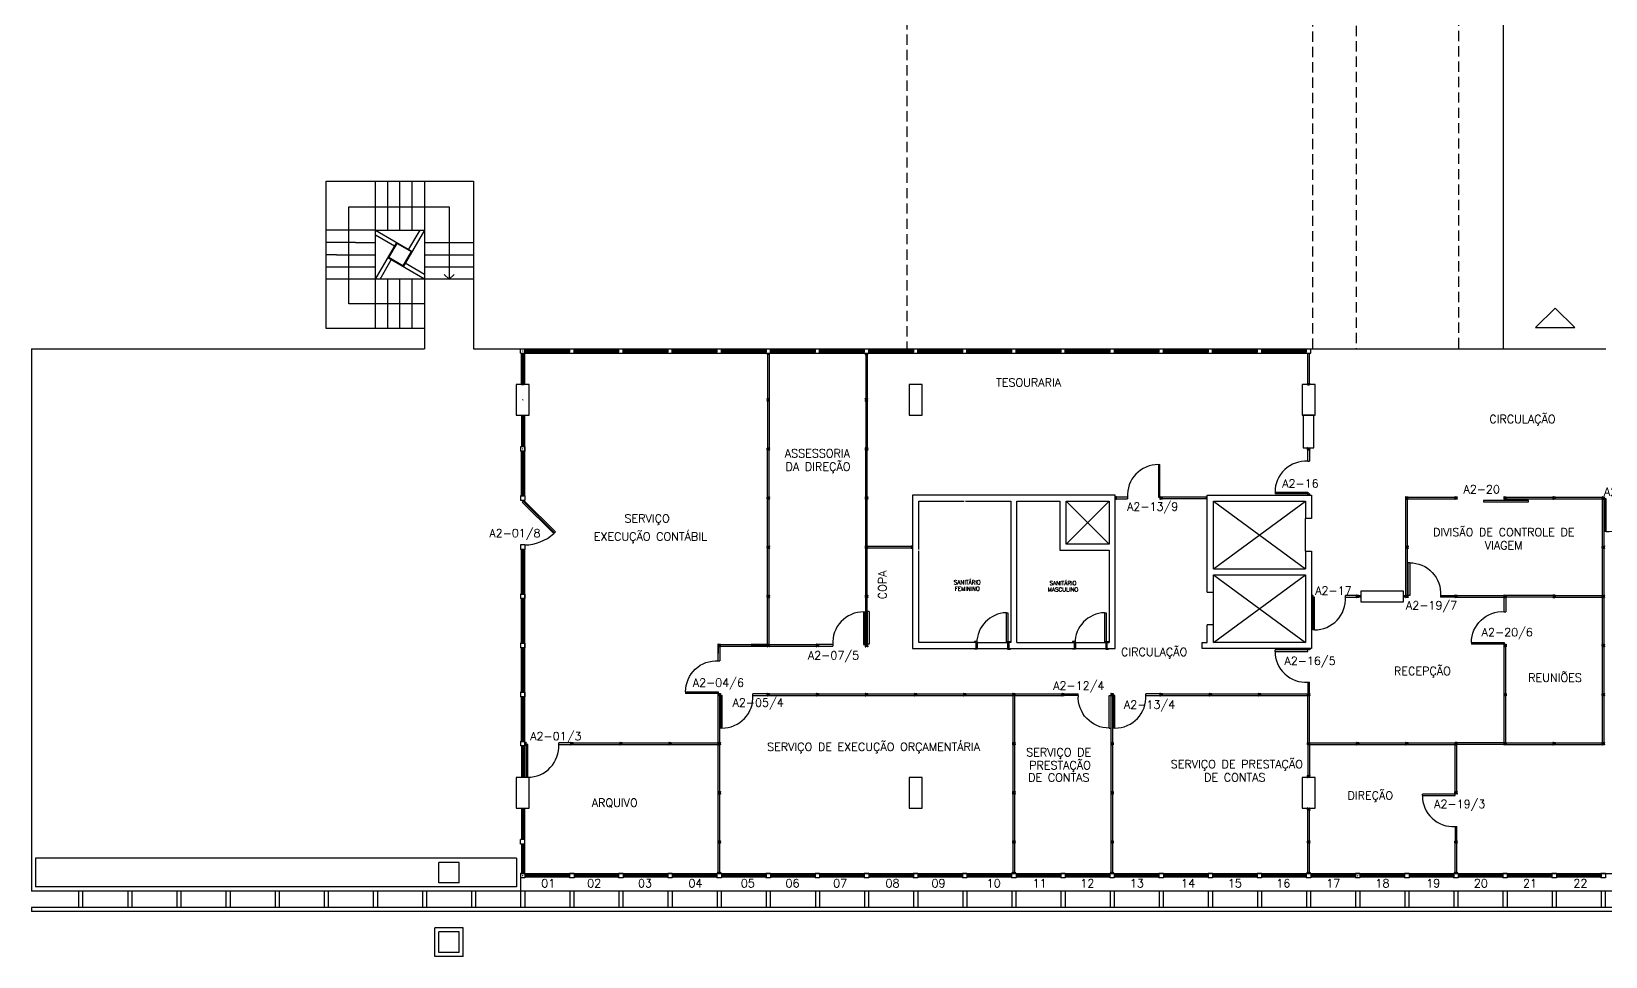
# Model space of a CAD drawing. Extents: x 720.6 to 807.7, y 14 to 59.2.
# Drawn here: x 720.63 to 759.08, y 14 to 36.6 of the extents above; entities that cross this region are included whole.
import ezdxf
from ezdxf.enums import TextEntityAlignment as Align

# ---------------------------------------------------------------- set-up
doc = ezdxf.new("R2010")
doc.units = 0
doc.header["$MEASUREMENT"] = 0
doc.linetypes.add('HIDDEN', pattern=[0.375, 0.25, -0.125])
doc.layers.get('0').update_dxf_attribs({"linetype": 'CONTINUOUS'})
for name, color, linetype in [('1', 1, 'CONTINUOUS'), ('ALVENARIA', 2, 'CONTINUOUS'), ('DIV', 2, 'CONTINUOUS'), ('ESQUADRIA', 1, 'CONTINUOUS'), ('N_Pilar', 1, 'CONTINUOUS'), ('PILAR', 2, 'CONTINUOUS'), ('PISO', 1, 'CONTINUOUS'), ('PORTA', 2, 'CONTINUOUS'), ('REBOCO', 2, 'CONTINUOUS'), ('TEXTO', 2, 'CONTINUOUS'), ('TEXTO-ENDEREÇO', 2, 'CONTINUOUS')]:
    doc.layers.add(name, color=color, linetype=linetype)
doc.layers.get('0').off()
doc.layers.get('0').freeze()
doc.styles.add('UNB-100', font='simplex.shx', dxfattribs={"height": 0.2})
doc.styles.add('UNB-100-1', font='simplex.shx', dxfattribs={"height": 0.2})

# ---------------------------------------------------------------- blocks, each defined once
blk = doc.blocks.new('DIVI12')
for p, q in [((-0.004, 0), (0.004, 0)), ((0, 0.004), (0, -0.004)), ((0.025, 0.02), (0.025, -0.02)), ((0.025, 0.02), (1.175, 0.02)), ((1.175, 0.02), (1.175, -0.02)), ((1.204, 0), (1.196, 0)), ((1.2, 0.004), (1.2, -0.004)), ((0.025, -0.02), (1.175, -0.02))]:
    blk.add_line(p, q)
blk = doc.blocks.new('ESQPILAR')
for p, q in [((-0.004, 0), (0.004, 0)), ((0, 0.004), (0, -0.004)), ((0.375, 0.03), (1.145, 0.03)), ((0.375, -0.03), (0.375, 0.03)), ((0.375, 0.01), (1.145, 0.01)), ((1.145, 0.03), (1.145, -0.03)), ((1.204, 0), (1.196, 0)), ((1.2, 0.004), (1.2, -0.004)), ((0.375, -0.01), (1.145, -0.01)), ((0.375, -0.03), (1.145, -0.03))]:
    blk.add_line(p, q)
blk = doc.blocks.new('PDDIV12')
for p, q in [((-0.07, 0.82), (-0.07, 0.02)), ((-0.07, 0.82), (-0.03, 0.82)), ((-0.03, 0.02), (-0.03, 0.82)), ((-1.2, 0), (-1.21, 0)), ((-1.2, 0.01), (-1.2, -0.01)), ((-1.19, 0), (-1.2, 0)), ((-1.175, 0.02), (-1.175, -0.02)), ((-0.825, 0.02), (-1.175, 0.02)), ((-0.825, 0.02), (-0.825, -0.02)), ((-0.07, 0.02), (-0.03, 0.02)), ((-0.01, 0), (0.01, 0)), ((0, -0.01), (0, 0.01)), ((-1.175, -0.02), (-0.825, -0.02))]:
    blk.add_line(p, q)
blk.add_arc((-0.071, 0.065), 0.755, 89.8981, 183.4171)
blk = doc.blocks.new('ESQ')
for p, q in [((0.055, 0.03), (1.145, 0.03)), ((0.055, 0.03), (0.055, -0.03)), ((1.145, 0.03), (1.145, -0.03)), ((0.055, -0.002), (1.145, -0.002)), ((0.055, -0.03), (1.145, -0.03))]:
    blk.add_line(p, q)
blk = doc.blocks.new('ESQMT')
for p, q in [((-0.055, 0.055), (-0.055, -0.055)), ((0.055, 0.055), (-0.055, 0.055)), ((0.055, 0.055), (0.055, -0.055)), ((0.055, -0.055), (-0.055, -0.055))]:
    blk.add_line(p, q)
blk = doc.blocks.new('IMONT')
for p, q in [((0, 0.025), (0.02, 0.025)), ((0, 0.025), (0, -0.025)), ((0.02, 0.02), (0.005, 0.02)), ((0.005, 0.02), (0.005, -0.02)), ((0.02, 0.03), (0.02, 0.025)), ((0.02, 0.03), (0.03, 0.03)), ((0.02, -0.02), (0.02, 0.02)), ((0.025, 0.02), (0.025, -0.02)), ((0.025, 0.02), (0.03, 0.02)), ((0.03, 0.03), (0.03, 0.02)), ((0.02, -0.025), (0, -0.025)), ((0.005, -0.02), (0.02, -0.02)), ((0.02, -0.03), (0.02, -0.025)), ((0.03, -0.03), (0.02, -0.03)), ((0.025, -0.02), (0.03, -0.02)), ((0.03, -0.02), (0.03, -0.03))]:
    blk.add_line(p, q)
blk = doc.blocks.new('MONT')
for p, q in [((-0.03, 0.03), (-0.03, 0.02)), ((-0.02, 0.03), (-0.03, 0.03)), ((-0.03, 0.02), (-0.025, 0.02)), ((-0.025, -0.02), (-0.025, 0.02)), ((-0.02, 0.025), (-0.02, 0.03)), ((-0.02, 0.025), (0.02, 0.025)), ((0.02, 0.02), (-0.02, 0.02)), ((-0.02, 0.02), (-0.02, -0.02)), ((-0.004, 0), (0.004, 0)), ((0, 0.004), (0, -0.004)), ((0.02, 0.03), (0.02, 0.025)), ((0.02, 0.03), (0.03, 0.03)), ((0.02, -0.02), (0.02, 0.02)), ((0.025, 0.02), (0.025, -0.02)), ((0.025, 0.02), (0.03, 0.02)), ((0.03, 0.03), (0.03, 0.02)), ((-0.025, -0.02), (-0.03, -0.02)), ((-0.03, -0.02), (-0.03, -0.03)), ((-0.03, -0.03), (-0.02, -0.03)), ((-0.02, -0.02), (0.02, -0.02)), ((0.02, -0.025), (-0.02, -0.025)), ((-0.02, -0.03), (-0.02, -0.025)), ((0.02, -0.03), (0.02, -0.025)), ((0.03, -0.03), (0.02, -0.03)), ((0.025, -0.02), (0.03, -0.02)), ((0.03, -0.02), (0.03, -0.03))]:
    blk.add_line(p, q)
blk = doc.blocks.new('DIVPSP')
at = {"linetype": 'Continuous'}
for p, q in [((-0.02, 0.741), (-0.02, 0.025)), ((0.02, 0.741), (0.02, 0.025)), ((-0.02, 0.025), (0.02, 0.025))]:
    blk.add_line(p, q, dxfattribs=at)
at = {"linetype": 'Continuous', "rotation": 270}
blk.add_blockref('IMONT', (0, 0.771), dxfattribs=at)
blk = doc.blocks.new('PEDIV12')
at = {"linetype": 'Continuous', "xscale": -1}
blk.add_blockref('PDDIV12', (0, 0), dxfattribs=at)
blk = doc.blocks.new('PADIR')
for p, q in [((-0.025, 0.02), (-0.3, 0.02)), ((-0.3, -0.02), (-0.3, 0.02)), ((-0.025, -0.02), (-0.025, 0.02)), ((-0.01, 0), (0, 0)), ((0, -0.01), (0, 0.01)), ((0, 0), (0.01, 0)), ((-1.055, -0.02), (-1.095, -0.02)), ((-1.095, -0.02), (-1.095, -0.82)), ((-1.055, -0.82), (-1.055, -0.02)), ((-0.3, -0.02), (-0.025, -0.02)), ((-1.055, -0.82), (-1.095, -0.82))]:
    blk.add_line(p, q)
blk.add_arc((-1.054, -0.065), 0.755, 269.8981, 3.4171)
at = {"linetype": 'Continuous'}
blk.add_blockref('IMONT', (-1.125, 0), dxfattribs=at)
blk = doc.blocks.new('PAESQ')
for p, q in [((-1.055, 0.82), (-1.095, 0.82)), ((-1.095, 0.02), (-1.095, 0.82)), ((-1.055, 0.82), (-1.055, 0.02)), ((-1.055, 0.02), (-1.095, 0.02)), ((-0.3, 0.02), (-0.025, 0.02)), ((-0.3, 0.02), (-0.3, -0.02)), ((-0.025, 0.02), (-0.025, -0.02)), ((-0.01, 0), (0, 0)), ((0, 0.01), (0, -0.01)), ((0, 0), (0.01, 0)), ((-0.025, -0.02), (-0.3, -0.02))]:
    blk.add_line(p, q)
blk.add_arc((-1.054, 0.065), 0.755, 356.5829, 90.1019)
at = {"linetype": 'Continuous', "xscale": -1, "rotation": 180}
blk.add_blockref('IMONT', (-1.125, 0), dxfattribs=at)
blk = doc.blocks.new('DIVALV')
for p, q in [((-1.129, 0), (-1.121, 0)), ((-1.125, 0.004), (-1.125, -0.004)), ((-1.1, 0.02), (-1.01, 0.02)), ((-1.1, 0.02), (-1.1, -0.02)), ((-1.1, 0.02), (-1.095, 0.02)), ((-1.015, 0.02), (-0.025, 0.02)), ((-0.025, 0.02), (-0.025, -0.02)), ((0.004, 0), (-0.004, 0)), ((0, 0.004), (0, -0.004)), ((-1.1, -0.02), (-1.01, -0.02)), ((-1.1, -0.02), (-1.095, -0.02)), ((-1.015, -0.02), (-0.025, -0.02))]:
    blk.add_line(p, q)
at = {"linetype": 'Continuous'}
blk.add_blockref('IMONT', (-1.125, 0), dxfattribs=at)
blk = doc.blocks.new('porta-80')
for p, q in [((-0.02, 0.77), (-0.02, 0.84)), ((0, 0.84), (-0.02, 0.84)), ((0.129, 0.77), (-0.02, 0.77)), ((0.15, 0.8), (0, 0.8)), ((0.15, 0.8), (0, 0.8)), ((0.15, 0.8), (0, 0.8)), ((0.17, 0.78), (0.129, 0.78)), ((0.129, 0.77), (0.129, 0.78)), ((0.17, 0.84), (0.15, 0.84)), ((0.17, 0.78), (0.17, 0.84)), ((-0.02, 0.03), (-0.02, -0.04)), ((0.129, 0.03), (-0.02, 0.03)), ((0.15, 0), (0, 0)), ((0.15, 0), (0, 0)), ((0.129, 0.03), (0.129, 0.02)), ((0.17, 0.02), (0.129, 0.02)), ((0.163, 0.053), (0.875, 0.053)), ((0.163, 0.023), (0.163, 0.053)), ((0.875, 0.023), (0.163, 0.023)), ((0.17, 0.02), (0.17, -0.04)), ((0, -0.04), (-0.02, -0.04)), ((0.17, -0.04), (0.15, -0.04))]:
    blk.add_line(p, q)
at = {"linetype": 'Continuous'}
blk.add_line((0.875, 0.053), (0.875, 0.023), dxfattribs=at)
blk.add_arc((0.133, 0.038), 0.742, 1.5858, 90.4381, dxfattribs=at)

msp = doc.modelspace()

# ---------------------------------------------------------------- linework, layer by layer
at = {"layer": '1', "linetype": 'Continuous'}
for p, q in [((756.586, 28.85), (759.086, 28.85)), ((749.501, 25.125), (751.751, 23.475)), ((749.501, 23.475), (751.751, 25.125)), ((751.751, 23.9), (751.751, 24.7)), ((749.501, 23.325), (751.751, 21.675)), ((749.501, 21.675), (751.751, 23.325)), ((749.501, 22.1), (749.501, 22.9))]:
    msp.add_line(p, q, dxfattribs=at)
at = {"layer": '1'}
for p, q in [((745.901, 24.075), (746.951, 25.125)), ((745.901, 25.125), (746.951, 24.075))]:
    msp.add_line(p, q, dxfattribs=at)
msp.add_lwpolyline([(758.329, 29.365), (757.85, 29.844), (757.371, 29.365)], close=True, dxfattribs=at)
at = {"layer": 'ALVENARIA', "linetype": 'Continuous'}
for p, q in [((749.351, 22.9), (749.351, 25.275)), ((749.351, 25.275), (751.901, 25.275)), ((749.501, 23.475), (749.501, 25.125)), ((749.501, 25.125), (751.751, 25.125)), ((751.751, 25.125), (751.751, 24.7)), ((751.901, 25.275), (751.901, 24.7)), ((751.901, 24.7), (751.751, 24.7)), ((751.751, 23.9), (751.751, 23.475)), ((751.751, 23.9), (751.901, 23.9)), ((751.901, 23.9), (751.901, 21.525)), ((749.501, 23.475), (751.751, 23.475)), ((749.501, 22.9), (749.501, 23.325)), ((749.501, 23.325), (751.751, 23.325)), ((751.751, 23.325), (751.751, 21.675)), ((749.351, 22.9), (749.501, 22.9)), ((749.501, 22.1), (749.351, 22.1)), ((749.351, 21.675), (749.351, 22.1)), ((749.501, 21.675), (749.501, 22.1)), ((749.226, 21.675), (749.351, 21.675)), ((749.226, 21.525), (749.226, 21.675)), ((751.751, 21.675), (749.501, 21.675)), ((751.901, 21.525), (749.226, 21.525))]:
    msp.add_line(p, q, dxfattribs=at)
at = {"layer": 'DIV'}
for p, q in [((738.606, 28.71), (738.606, 27.625)), ((738.606, 28.71), (738.606, 27.625)), ((738.646, 28.71), (738.646, 27.625)), ((738.646, 28.71), (738.646, 27.625)), ((741.006, 28.71), (741.006, 27.625)), ((741.046, 28.71), (741.046, 27.625)), ((751.806, 27.995), (751.806, 28.74)), ((751.846, 27.995), (751.846, 28.74)), ((751.806, 27.995), (751.806, 28)), ((751.806, 27.995), (751.846, 27.995)), ((751.846, 27.995), (751.846, 28)), ((738.646, 27.625), (738.606, 27.625)), ((738.646, 27.625), (738.606, 27.625)), ((741.046, 27.625), (741.006, 27.625)), ((751.806, 26.425), (751.806, 26.43)), ((751.806, 26.425), (751.846, 26.425)), ((751.846, 26.425), (751.846, 26.43)), ((741.022, 24), (741.03, 24)), ((741.022, 24), (741.03, 24)), ((741.026, 23.996), (741.026, 24.004)), ((741.026, 23.996), (741.026, 24.004)), ((741.051, 23.98), (741.051, 24.02)), ((742.041, 24.02), (741.051, 24.02)), ((741.051, 23.98), (741.051, 24.02)), ((742.041, 23.98), (741.051, 23.98)), ((742.126, 24.02), (742.036, 24.02)), ((742.126, 23.98), (742.036, 23.98)), ((742.126, 24.02), (742.121, 24.02)), ((742.126, 23.98), (742.121, 23.98)), ((742.126, 23.98), (742.126, 24.02)), ((742.155, 24), (742.147, 24)), ((742.151, 23.996), (742.151, 24.004)), ((745.751, 23.99), (745.751, 23.925)), ((755.406, 22.83), (755.396, 22.83)), ((755.396, 22.83), (755.396, 22.82)), ((755.396, 22.82), (755.401, 22.82)), ((755.396, 22.78), (755.396, 22.77)), ((755.401, 22.78), (755.396, 22.78)), ((755.396, 22.77), (755.406, 22.77)), ((755.401, 22.78), (755.401, 22.82)), ((755.406, 22.825), (755.406, 22.83)), ((755.406, 22.825), (755.446, 22.825)), ((755.406, 22.82), (755.406, 22.78)), ((755.446, 22.82), (755.406, 22.82)), ((755.406, 22.78), (755.446, 22.78)), ((755.406, 22.77), (755.406, 22.775)), ((755.446, 22.775), (755.406, 22.775)), ((755.422, 22.8), (755.43, 22.8)), ((755.426, 22.804), (755.426, 22.796)), ((755.446, 22.83), (755.456, 22.83)), ((755.446, 22.83), (755.446, 22.825)), ((755.446, 22.78), (755.446, 22.82)), ((755.446, 22.77), (755.446, 22.775)), ((755.456, 22.77), (755.446, 22.77)), ((755.451, 22.82), (755.456, 22.82)), ((755.451, 22.82), (755.451, 22.78)), ((755.451, 22.78), (755.456, 22.78)), ((755.456, 22.83), (755.456, 22.82)), ((755.456, 22.78), (755.456, 22.77)), ((756.596, 22.83), (756.596, 22.82)), ((756.606, 22.83), (756.596, 22.83)), ((756.596, 22.82), (756.601, 22.82)), ((756.601, 22.78), (756.596, 22.78)), ((756.596, 22.78), (756.596, 22.77)), ((756.596, 22.77), (756.606, 22.77)), ((756.601, 22.78), (756.601, 22.82)), ((756.606, 22.825), (756.606, 22.83)), ((756.606, 22.825), (756.646, 22.825)), ((756.646, 22.82), (756.606, 22.82)), ((756.606, 22.82), (756.606, 22.78)), ((756.606, 22.78), (756.646, 22.78)), ((756.646, 22.775), (756.606, 22.775)), ((756.606, 22.77), (756.606, 22.775)), ((756.622, 22.8), (756.63, 22.8)), ((756.626, 22.804), (756.626, 22.796)), ((756.646, 22.83), (756.646, 22.825)), ((756.646, 22.83), (756.656, 22.83)), ((756.646, 22.78), (756.646, 22.82)), ((756.646, 22.77), (756.646, 22.775)), ((756.656, 22.77), (756.646, 22.77)), ((756.651, 22.82), (756.651, 22.78)), ((756.651, 22.82), (756.656, 22.82)), ((756.651, 22.78), (756.656, 22.78)), ((756.656, 22.83), (756.656, 22.82)), ((756.656, 22.78), (756.656, 22.77)), ((757.806, 22.83), (757.796, 22.83)), ((757.796, 22.83), (757.796, 22.82)), ((757.801, 22.82), (757.796, 22.82)), ((757.801, 22.78), (757.796, 22.78)), ((757.796, 22.78), (757.796, 22.77)), ((757.796, 22.77), (757.806, 22.77)), ((757.801, 22.82), (757.801, 22.78)), ((757.806, 22.83), (757.806, 22.825)), ((757.846, 22.825), (757.806, 22.825)), ((757.806, 22.82), (757.846, 22.82)), ((757.806, 22.78), (757.806, 22.82)), ((757.846, 22.78), (757.806, 22.78)), ((757.806, 22.775), (757.846, 22.775)), ((757.806, 22.77), (757.806, 22.775)), ((757.83, 22.8), (757.822, 22.8)), ((757.826, 22.804), (757.826, 22.796)), ((757.846, 22.825), (757.846, 22.83)), ((757.846, 22.83), (757.856, 22.83)), ((757.846, 22.82), (757.846, 22.78)), ((757.846, 22.77), (757.846, 22.775)), ((757.856, 22.77), (757.846, 22.77)), ((757.856, 22.82), (757.851, 22.82)), ((757.851, 22.78), (757.851, 22.82)), ((757.851, 22.78), (757.856, 22.78)), ((757.856, 22.83), (757.856, 22.82)), ((757.856, 22.78), (757.856, 22.77)), ((741.09, 22.43), (741.05, 22.43)), ((741.05, 21.63), (741.05, 22.43)), ((741.09, 22.43), (741.05, 22.43)), ((741.05, 21.63), (741.05, 22.43)), ((741.09, 22.43), (741.09, 21.63)), ((741.09, 22.43), (741.09, 21.63)), ((738.601, 21.62), (738.212, 21.62)), ((738.601, 21.58), (738.212, 21.58)), ((741.026, 21.6), (741.016, 21.6)), ((741.026, 21.6), (741.016, 21.6)), ((741.02, 21.596), (741.02, 21.604)), ((741.02, 21.596), (741.02, 21.604)), ((741.026, 21.6), (741.024, 21.6)), ((741.026, 21.6), (741.024, 21.6)), ((741.026, 21.61), (741.026, 21.59)), ((741.026, 21.61), (741.026, 21.59)), ((741.036, 21.6), (741.026, 21.6)), ((741.036, 21.6), (741.026, 21.6)), ((741.045, 21.62), (741.05, 21.62)), ((741.045, 21.58), (741.045, 21.62)), ((741.045, 21.62), (741.05, 21.62)), ((741.045, 21.58), (741.045, 21.62)), ((741.045, 21.58), (741.05, 21.58)), ((741.045, 21.58), (741.05, 21.58)), ((741.09, 21.63), (741.05, 21.63)), ((741.09, 21.63), (741.05, 21.63)), ((741.051, 21.62), (741.051, 21.58)), ((741.051, 21.62), (741.051, 21.58)), ((756.606, 19.23), (756.596, 19.23)), ((756.596, 19.23), (756.596, 19.22)), ((756.606, 19.225), (756.606, 19.23)), ((756.646, 19.23), (756.656, 19.23)), ((756.646, 19.23), (756.646, 19.225)), ((756.656, 19.23), (756.656, 19.22)), ((757.796, 19.23), (757.796, 19.22)), ((757.806, 19.23), (757.796, 19.23)), ((757.806, 19.225), (757.806, 19.23)), ((757.846, 19.23), (757.846, 19.225)), ((757.846, 19.23), (757.856, 19.23)), ((757.856, 19.23), (757.856, 19.22)), ((732.751, 19.18), (732.711, 19.18)), ((732.711, 19.18), (732.711, 18.38)), ((732.751, 18.38), (732.751, 19.18)), ((733.506, 19.18), (733.506, 19.22)), ((733.801, 19.22), (733.506, 19.22)), ((733.506, 19.18), (733.801, 19.18)), ((756.596, 19.22), (756.601, 19.22)), ((756.596, 19.18), (756.596, 19.17)), ((756.601, 19.18), (756.596, 19.18)), ((756.596, 19.17), (756.606, 19.17)), ((756.601, 19.18), (756.601, 19.22)), ((756.606, 19.225), (756.646, 19.225)), ((756.606, 19.22), (756.606, 19.18)), ((756.646, 19.22), (756.606, 19.22)), ((756.606, 19.18), (756.646, 19.18)), ((756.606, 19.17), (756.606, 19.175)), ((756.646, 19.175), (756.606, 19.175)), ((756.622, 19.2), (756.63, 19.2)), ((756.626, 19.204), (756.626, 19.196)), ((756.646, 19.18), (756.646, 19.22)), ((756.646, 19.17), (756.646, 19.175)), ((756.656, 19.17), (756.646, 19.17)), ((756.651, 19.22), (756.656, 19.22)), ((756.651, 19.22), (756.651, 19.18)), ((756.651, 19.18), (756.656, 19.18)), ((756.656, 19.18), (756.656, 19.17)), ((757.796, 19.22), (757.801, 19.22)), ((757.801, 19.18), (757.796, 19.18)), ((757.796, 19.18), (757.796, 19.17)), ((757.796, 19.17), (757.806, 19.17)), ((757.801, 19.18), (757.801, 19.22)), ((757.806, 19.225), (757.846, 19.225)), ((757.846, 19.22), (757.806, 19.22)), ((757.806, 19.22), (757.806, 19.18)), ((757.806, 19.18), (757.846, 19.18)), ((757.846, 19.175), (757.806, 19.175)), ((757.806, 19.17), (757.806, 19.175)), ((757.822, 19.2), (757.83, 19.2)), ((757.826, 19.204), (757.826, 19.196)), ((757.846, 19.18), (757.846, 19.22)), ((757.846, 19.17), (757.846, 19.175)), ((757.856, 19.17), (757.846, 19.17)), ((757.851, 19.22), (757.851, 19.18)), ((757.851, 19.22), (757.856, 19.22)), ((757.851, 19.18), (757.856, 19.18)), ((757.856, 19.18), (757.856, 19.17)), ((732.751, 18.38), (732.711, 18.38))]:
    msp.add_line(p, q, dxfattribs=at)
at = {"layer": 'DIV', "linetype": 'Continuous'}
for p, q in [((751.806, 28.74), (751.846, 28.74)), ((751.698, 27.225), (751.698, 26.43)), ((751.954, 27.225), (751.698, 27.225)), ((751.954, 26.43), (751.954, 27.225)), ((751.698, 26.43), (751.954, 26.43)), ((748.156, 26.02), (748.156, 25.22)), ((748.156, 26.02), (748.196, 26.02)), ((748.196, 25.22), (748.196, 26.02)), ((747.101, 25.21), (747.101, 25.19)), ((747.111, 25.2), (747.101, 25.2)), ((747.126, 25.22), (747.126, 25.18)), ((747.401, 25.22), (747.126, 25.22)), ((747.126, 25.18), (747.401, 25.18)), ((747.401, 25.22), (747.401, 25.18)), ((748.156, 25.22), (748.196, 25.22)), ((748.216, 25.2), (748.236, 25.2)), ((748.226, 25.19), (748.226, 25.21)), ((753.056, 22.82), (753.104, 22.82)), ((753.104, 22.78), (753.056, 22.78)), ((754.148, 22.923), (753.104, 22.923)), ((753.104, 22.923), (753.104, 22.667)), ((754.148, 22.667), (754.148, 22.923)), ((754.148, 22.82), (754.196, 22.82)), ((754.196, 22.78), (754.148, 22.78)), ((753.104, 22.667), (754.148, 22.667)), ((737.406, 21.57), (737.406, 21.401)), ((737.446, 21.57), (737.446, 21.401)), ((751.806, 19.17), (751.806, 18.43)), ((751.846, 19.17), (751.846, 18.43)), ((757.856, 19.22), (758.996, 19.22)), ((757.856, 19.18), (758.996, 19.18)), ((751.806, 16.83), (751.806, 17.57)), ((751.846, 16.83), (751.846, 17.57))]:
    msp.add_line(p, q, dxfattribs=at)
msp.add_lwpolyline([(756.096, 25.14), (756.096, 25.11), (757.196, 25.11), (757.196, 25.14)], close=True, dxfattribs=at)
msp.add_arc((748.155, 25.265), 0.755, 89.8981, 183.4171, dxfattribs=at)
at = {"layer": 'DIV'}
msp.add_arc((732.752, 19.135), 0.755, 269.8981, 3.4171, dxfattribs=at)
at = {"layer": 'ESQUADRIA', "linetype": 'Continuous'}
for p, q in [((732.596, 28.74), (732.656, 28.74)), ((732.622, 28.795), (732.63, 28.795)), ((732.622, 28.795), (732.63, 28.795)), ((732.626, 28.798), (732.626, 28.791)), ((732.68, 28.74), (751.771, 28.74)), ((732.596, 27.975), (732.656, 27.975))]:
    msp.add_line(p, q, dxfattribs=at)
at = {"layer": 'ESQUADRIA'}
for p, q in [((732.596, 27.975), (732.596, 28.739)), ((732.616, 27.975), (732.616, 28.739)), ((732.636, 27.975), (732.636, 28.739)), ((732.656, 27.975), (732.656, 28.739)), ((732.68, 27.975), (732.68, 28.74)), ((732.681, 25.255), (732.68, 27.225)), ((732.681, 18.375), (732.681, 23.945)), ((732.596, 19.145), (732.596, 18.375)), ((732.626, 19.145), (732.626, 18.375)), ((732.656, 19.145), (732.656, 18.375)), ((732.596, 17.625), (732.596, 16.855)), ((732.626, 17.625), (732.626, 16.855)), ((732.656, 17.625), (732.656, 16.855)), ((732.68, 16.029), (732.681, 17.625)), ((732.596, 16.745), (732.656, 16.745)), ((732.596, 16.745), (732.596, 16.029)), ((732.626, 16.745), (732.626, 16.029)), ((732.656, 16.745), (732.656, 16.029)), ((732.656, 16.029), (732.596, 16.029)), ((732.656, 16.029), (732.596, 16.029)), ((732.63, 15.974), (732.622, 15.974)), ((732.63, 15.974), (732.622, 15.974)), ((732.626, 15.971), (732.626, 15.978)), ((732.626, 15.971), (732.626, 15.978)), ((751.796, 16.029), (751.856, 16.029)), ((753.022, 15.974), (753.03, 15.974)), ((753.026, 15.97), (753.026, 15.978))]:
    msp.add_line(p, q, dxfattribs=at)
at = {"layer": 'ESQUADRIA', "linetype": 'Continuous'}
msp.add_arc((732.658, 25.145), 1.09, 271.1981, 311.7712, dxfattribs=at)
at = {"layer": 'PILAR'}
for p, q in [((732.786, 27.975), (732.466, 27.975)), ((732.466, 27.975), (732.466, 27.225)), ((732.786, 27.225), (732.786, 27.975)), ((742.386, 27.975), (742.066, 27.975)), ((742.066, 27.975), (742.066, 27.225)), ((742.386, 27.975), (742.066, 27.975)), ((742.066, 27.975), (742.066, 27.225)), ((742.386, 27.225), (742.386, 27.975)), ((742.386, 27.225), (742.386, 27.975)), ((751.986, 27.975), (751.666, 27.975)), ((751.666, 27.975), (751.666, 27.225)), ((751.986, 27.225), (751.986, 27.975)), ((732.466, 27.225), (732.786, 27.225)), ((742.066, 27.225), (742.386, 27.225)), ((742.066, 27.225), (742.386, 27.225)), ((751.666, 27.225), (751.986, 27.225)), ((732.466, 18.375), (732.466, 17.625)), ((732.786, 18.375), (732.466, 18.375)), ((732.786, 17.625), (732.786, 18.375)), ((742.386, 18.375), (742.066, 18.375)), ((742.066, 18.375), (742.066, 17.625)), ((742.386, 17.625), (742.386, 18.375)), ((751.666, 18.375), (751.666, 17.625)), ((751.986, 18.375), (751.666, 18.375)), ((751.986, 17.625), (751.986, 18.375)), ((732.466, 17.625), (732.786, 17.625)), ((742.066, 17.625), (742.386, 17.625)), ((751.666, 17.625), (751.986, 17.625))]:
    msp.add_line(p, q, dxfattribs=at)
at = {"layer": 'PISO', "linetype": 'HIDDEN'}
for p, q in [((742.011, 44.4), (742.011, 28.85)), ((751.931, 28.85), (751.931, 44.4)), ((755.486, 38.863), (755.486, 28.85)), ((752.986, 37.863), (752.986, 28.85)), ((728.074, 31.146), (727.826, 31.146))]:
    msp.add_line(p, q, dxfattribs=at)
at = {"layer": 'PISO'}
for p, q in [((756.586, 28.85), (756.586, 44.4)), ((743.721, 21.675), (744.481, 21.675)), ((746.121, 21.675), (746.881, 21.675)), ((743.731, 21.525), (744.471, 21.525)), ((746.131, 21.525), (746.871, 21.525))]:
    msp.add_line(p, q, dxfattribs=at)
at = {"layer": 'PISO', "linetype": 'Continuous'}
for p, q in [((727.826, 29.347), (727.826, 32.947)), ((727.826, 32.947), (731.426, 32.947)), ((729.029, 31.687), (729.029, 32.946)), ((729.329, 31.746), (729.329, 32.946)), ((729.629, 31.746), (729.629, 32.946)), ((729.929, 31.746), (729.929, 32.946)), ((730.229, 32.947), (730.229, 31.747)), ((731.426, 32.947), (731.426, 28.85)), ((728.382, 29.946), (728.382, 32.317)), ((728.382, 32.317), (730.83, 32.317)), ((730.83, 32.317), (730.83, 30.546)), ((729.029, 31.746), (727.826, 31.746)), ((729.029, 31.746), (730.229, 31.746)), ((729.029, 31.746), (729.927, 31.228)), ((729.029, 29.346), (729.029, 31.687)), ((729.029, 31.631), (729.498, 31.36)), ((730.226, 31.747), (729.708, 30.85)), ((730.111, 31.747), (729.84, 31.278)), ((730.229, 31.744), (730.229, 29.346)), ((728.542, 31.446), (727.826, 31.446)), ((728.542, 31.446), (729.029, 31.446)), ((729.03, 30.549), (729.548, 31.446)), ((729.357, 31.075), (729.556, 31.419)), ((729.556, 31.419), (729.899, 31.221)), ((729.899, 31.221), (729.701, 30.877)), ((730.229, 31.446), (730.229, 31.446)), ((730.231, 31.446), (731.429, 31.446)), ((727.826, 30.846), (729.029, 30.846)), ((728.074, 31.146), (728.935, 31.146)), ((728.939, 31.146), (729.029, 31.146)), ((729.146, 30.549), (729.416, 31.018)), ((730.227, 30.55), (729.33, 31.068)), ((729.701, 30.877), (729.357, 31.075)), ((730.227, 30.665), (729.758, 30.936)), ((730.229, 31.146), (730.229, 31.146)), ((730.229, 30.846), (730.229, 30.846)), ((730.231, 31.146), (731.429, 31.146)), ((730.231, 30.846), (731.429, 30.846)), ((731.426, 30.546), (727.826, 30.546)), ((729.329, 29.346), (729.329, 30.546)), ((729.629, 29.346), (729.629, 30.546)), ((729.929, 29.346), (729.929, 30.546)), ((730.226, 30.545), (730.226, 29.347)), ((730.83, 30.546), (730.711, 30.665)), ((730.83, 30.546), (730.949, 30.665)), ((730.226, 29.946), (728.382, 29.946)), ((730.226, 29.347), (727.826, 29.347)), ((730.226, 29.347), (730.226, 28.85)), ((720.626, 28.85), (720.626, 15.6)), ((720.626, 28.85), (730.226, 28.85)), ((731.426, 28.85), (756.586, 28.85)), ((732.475, 16.4), (720.726, 16.4)), ((720.726, 16.4), (720.726, 15.7)), ((730.578, 15.8), (730.578, 16.3)), ((731.078, 16.3), (730.578, 16.3)), ((731.078, 15.8), (731.078, 16.3)), ((732.475, 16.4), (732.475, 15.7)), ((731.078, 15.8), (730.578, 15.8)), ((732.571, 16.029), (732.571, 15.6)), ((732.575, 16.029), (732.626, 16.029)), ((732.626, 16.029), (761.426, 16.029)), ((732.626, 15.6), (720.626, 15.6)), ((732.475, 15.7), (720.726, 15.7)), ((721.776, 15.6), (721.776, 15.2)), ((721.876, 15.6), (721.876, 15.2)), ((722.976, 15.6), (722.976, 15.2)), ((723.076, 15.6), (723.076, 15.2)), ((724.176, 15.6), (724.176, 15.2)), ((724.276, 15.6), (724.276, 15.2)), ((725.376, 15.6), (725.376, 15.2)), ((725.476, 15.6), (725.476, 15.2)), ((726.576, 15.6), (726.576, 15.2)), ((726.676, 15.6), (726.676, 15.2)), ((727.776, 15.6), (727.776, 15.2)), ((727.876, 15.6), (727.876, 15.2)), ((728.976, 15.6), (728.976, 15.2)), ((729.076, 15.6), (729.076, 15.2)), ((730.176, 15.6), (730.176, 15.2)), ((730.276, 15.6), (730.276, 15.2)), ((731.376, 15.6), (731.376, 15.2)), ((731.476, 15.6), (731.476, 15.2)), ((732.576, 15.6), (732.576, 15.2)), ((761.426, 15.6), (732.626, 15.6)), ((732.676, 15.6), (732.676, 15.2)), ((733.776, 15.6), (733.776, 15.2)), ((733.876, 15.6), (733.876, 15.2)), ((734.976, 15.6), (734.976, 15.2)), ((735.076, 15.6), (735.076, 15.2)), ((736.176, 15.6), (736.176, 15.2)), ((736.276, 15.6), (736.276, 15.2)), ((737.376, 15.6), (737.376, 15.2)), ((737.476, 15.6), (737.476, 15.2)), ((738.576, 15.6), (738.576, 15.2)), ((738.676, 15.6), (738.676, 15.2)), ((739.776, 15.6), (739.776, 15.2)), ((739.876, 15.6), (739.876, 15.2)), ((740.976, 15.6), (740.976, 15.2)), ((741.076, 15.6), (741.076, 15.2)), ((742.176, 15.6), (742.176, 15.2)), ((742.276, 15.6), (742.276, 15.2)), ((743.376, 15.6), (743.376, 15.2)), ((743.476, 15.6), (743.476, 15.2)), ((744.576, 15.6), (744.576, 15.2)), ((744.676, 15.6), (744.676, 15.2)), ((745.776, 15.6), (745.776, 15.2)), ((745.876, 15.6), (745.876, 15.2)), ((746.976, 15.6), (746.976, 15.2)), ((747.076, 15.6), (747.076, 15.2)), ((748.176, 15.6), (748.176, 15.2)), ((748.276, 15.6), (748.276, 15.2)), ((749.376, 15.6), (749.376, 15.2)), ((749.476, 15.6), (749.476, 15.2)), ((750.576, 15.6), (750.576, 15.2)), ((750.676, 15.6), (750.676, 15.2)), ((751.776, 15.6), (751.776, 15.2)), ((751.876, 15.6), (751.876, 15.2)), ((752.976, 15.6), (752.976, 15.2)), ((753.076, 15.6), (753.076, 15.2)), ((754.176, 15.6), (754.176, 15.2)), ((754.276, 15.6), (754.276, 15.2)), ((755.376, 15.6), (755.376, 15.2)), ((755.476, 15.6), (755.476, 15.2)), ((756.576, 15.6), (756.576, 15.2)), ((756.676, 15.6), (756.676, 15.2)), ((757.776, 15.6), (757.776, 15.2)), ((757.876, 15.6), (757.876, 15.2)), ((758.976, 15.6), (758.976, 15.2)), ((759.076, 15.6), (759.076, 15.2)), ((732.626, 15.2), (720.626, 15.2)), ((720.626, 15.2), (720.626, 15.1)), ((732.626, 15.1), (720.626, 15.1)), ((761.426, 15.2), (732.626, 15.2)), ((761.426, 15.1), (732.626, 15.1)), ((730.476, 14), (730.476, 14.7)), ((731.176, 14.7), (730.476, 14.7)), ((731.176, 14), (731.176, 14.7)), ((730.576, 14.1), (730.576, 14.6)), ((731.076, 14.6), (730.576, 14.6)), ((731.076, 14.1), (731.076, 14.6)), ((731.176, 14), (730.476, 14)), ((731.076, 14.1), (730.576, 14.1))]:
    msp.add_line(p, q, dxfattribs=at)
at = {"layer": 'REBOCO'}
for p, q in [((742.151, 25.275), (742.151, 21.525)), ((747.101, 25.275), (742.151, 25.275)), ((742.301, 23.94), (742.301, 25.125)), ((742.301, 25.125), (743.411, 25.125)), ((743.441, 25.125), (744.551, 25.125)), ((744.551, 25.125), (744.551, 23.91)), ((744.701, 25.125), (745.751, 25.125)), ((744.701, 23.93), (744.701, 25.125)), ((745.751, 25.125), (745.751, 23.99)), ((747.101, 21.525), (747.101, 25.275)), ((742.301, 21.675), (742.301, 23.91)), ((744.551, 23.91), (744.551, 22.558)), ((744.701, 21.675), (744.701, 23.93)), ((745.751, 23.925), (746.951, 23.925)), ((746.951, 23.925), (746.951, 22.558)), ((744.551, 22.558), (744.551, 21.675)), ((746.951, 22.558), (746.951, 21.675)), ((743.701, 21.675), (742.301, 21.675)), ((743.701, 21.675), (743.701, 21.525)), ((744.551, 21.675), (744.501, 21.675)), ((744.501, 21.675), (744.501, 21.525)), ((744.701, 21.675), (746.101, 21.675)), ((746.101, 21.675), (746.101, 21.525)), ((746.951, 21.675), (746.901, 21.675)), ((746.901, 21.675), (746.951, 21.675)), ((746.901, 21.675), (746.901, 21.525)), ((742.151, 21.525), (743.701, 21.525)), ((744.501, 21.525), (746.101, 21.525)), ((746.901, 21.525), (747.101, 21.525))]:
    msp.add_line(p, q, dxfattribs=at)
msp.add_lwpolyline([(746.951, 25.125), (746.951, 24.075), (745.901, 24.075), (745.901, 25.125)], close=True, dxfattribs=at)

# ---------------------------------------------------------------- block references
at = {"layer": 'DIV', "extrusion": (0, 0, -1), "zscale": -1, "rotation": 270}
for p in [(-738.626, 28.74), (-738.626, 28.74), (-741.026, 28.74)]:
    msp.add_blockref('IMONT', p, dxfattribs=at)
at = {"layer": 'DIV', "linetype": 'Continuous'}
for name, p, rotation in [('IMONT', (751.826, 27.97), 90), ('PAESQ', (751.826, 26.4), 90), ('DIVALV', (748.226, 25.2), 180), ('DIVALV', (748.226, 25.2), 180), ('DIVI12', (754.226, 24), 90), ('DIVI12', (759.026, 24), 90), ('PDDIV12', (759.026, 25.2), 180), ('DIVI12', (754.226, 22.8), 90), ('DIVI12', (759.026, 22.8), 90), ('PEDIV12', (756.626, 21.6), 90), ('DIVI12', (759.026, 21.6), 90), ('DIVI12', (756.626, 20.4), 90), ('DIVI12', (759.026, 20.4), 90), ('PADIR', (751.826, 20.4), 270), ('DIVI12', (737.426, 19.2), 90), ('PDDIV12', (737.426, 20.4), 180), ('DIVI12', (744.626, 19.2), 90), ('DIVI12', (747.026, 19.2), 90), ('PDDIV12', (747.026, 20.4), 180), ('DIVI12', (751.826, 19.2), 90), ('DIVI12', (756.626, 19.2), 90), ('DIVI12', (759.026, 19.2), 90), ('DIVI12', (737.426, 18), 90), ('DIVI12', (744.626, 18), 90), ('DIVI12', (747.026, 18), 90), ('DIVI12', (755.426, 18), 90), ('DIVI12', (737.426, 16.8), 90), ('DIVI12', (744.626, 16.8), 90), ('DIVI12', (747.026, 16.8), 90), ('DIVPSP', (737.426, 16.8), 180), ('DIVPSP', (744.626, 16.8), 180), ('DIVPSP', (747.026, 16.8), 180), ('DIVPSP', (751.826, 16.8), 180), ('DIVPSP', (755.426, 16.8), 180)]:
    msp.add_blockref(name, p, dxfattribs=dict(at, rotation=rotation))
at = {"layer": 'DIV', "xscale": -1}
for name, p, rotation in [('MONT', (738.626, 27.6), 180), ('MONT', (738.626, 27.6), 180), ('DIVI12', (738.626, 27.6), 90), ('DIVI12', (738.626, 27.6), 90), ('MONT', (741.026, 27.6), 180), ('DIVI12', (741.026, 27.6), 90)]:
    msp.add_blockref(name, p, dxfattribs=dict(at, rotation=rotation))
at = {"layer": 'DIV'}
for name, p in [('MONT', (738.626, 26.4)), ('MONT', (738.626, 26.4)), ('MONT', (741.026, 26.4)), ('MONT', (738.626, 25.2)), ('MONT', (738.626, 25.2)), ('MONT', (741.026, 25.2)), ('MONT', (738.626, 24)), ('MONT', (738.626, 24)), ('MONT', (741.026, 24)), ('MONT', (741.026, 24)), ('MONT', (738.626, 22.8)), ('MONT', (738.626, 22.8)), ('MONT', (741.026, 22.8)), ('MONT', (741.026, 22.8)), ('PDDIV12', (741.026, 21.6)), ('DIVI12', (737.426, 21.6)), ('MONT', (738.626, 21.6)), ('MONT', (738.626, 21.6)), ('DIVI12', (738.626, 21.6)), ('DIVI12', (738.626, 21.6)), ('MONT', (739.826, 21.6)), ('MONT', (739.826, 21.6)), ('MONT', (741.026, 21.6)), ('MONT', (741.026, 21.6))]:
    msp.add_blockref(name, p, dxfattribs=at)
for name, p, rotation in [('DIVI12', (738.626, 25.2), 90), ('DIVI12', (738.626, 25.2), 90), ('DIVI12', (741.026, 25.2), 90), ('DIVI12', (738.626, 24), 90), ('DIVI12', (738.626, 24), 90), ('DIVI12', (741.026, 24), 90), ('DIVI12', (738.626, 22.8), 90), ('DIVI12', (738.626, 22.8), 90), ('DIVI12', (741.026, 22.8), 90), ('IMONT', (742.151, 24), 180), ('DIVI12', (738.626, 21.6), 90), ('DIVI12', (738.626, 21.6), 90), ('DIVI12', (741.026, 21.6), 90)]:
    msp.add_blockref(name, p, dxfattribs=dict(at, rotation=rotation))
at = {"layer": 'DIV', "linetype": 'Continuous'}
for name, p in [('MONT', (751.826, 26.4)), ('MONT', (748.226, 25.2)), ('MONT', (748.226, 25.2)), ('MONT', (754.226, 25.2)), ('DIVI12', (754.226, 25.2)), ('MONT', (755.426, 25.2)), ('MONT', (756.626, 25.2)), ('DIVI12', (756.626, 25.2)), ('MONT', (757.826, 25.2)), ('DIVI12', (757.826, 25.2)), ('MONT', (759.026, 25.2)), ('MONT', (754.226, 24)), ('MONT', (759.026, 24)), ('PEDIV12', (754.226, 22.8)), ('PEDIV12', (754.226, 22.8)), ('PADIR', (753.026, 22.8)), ('MONT', (753.026, 22.8)), ('MONT', (754.226, 22.8)), ('DIVI12', (755.426, 22.8)), ('DIVI12', (757.826, 22.8)), ('MONT', (759.026, 22.8)), ('MONT', (737.426, 21.6)), ('MONT', (756.626, 21.6)), ('MONT', (759.026, 21.6)), ('MONT', (737.426, 20.4)), ('MONT', (738.626, 20.4)), ('DIVI12', (738.626, 20.4)), ('MONT', (739.826, 20.4)), ('DIVI12', (739.826, 20.4)), ('MONT', (741.026, 20.4)), ('DIVI12', (741.026, 20.4)), ('MONT', (742.226, 20.4)), ('DIVI12', (742.226, 20.4)), ('MONT', (743.426, 20.4)), ('DIVI12', (743.426, 20.4)), ('MONT', (744.626, 20.4)), ('DIVI12', (744.626, 20.4)), ('MONT', (745.826, 20.4)), ('MONT', (747.026, 20.4)), ('MONT', (748.226, 20.4)), ('DIVI12', (748.226, 20.4)), ('MONT', (749.426, 20.4)), ('DIVI12', (749.426, 20.4)), ('MONT', (750.626, 20.4)), ('DIVI12', (750.626, 20.4)), ('MONT', (751.826, 20.4)), ('MONT', (756.626, 20.4)), ('MONT', (759.026, 20.4)), ('IMONT', (732.681, 19.2)), ('MONT', (733.826, 19.2)), ('MONT', (735.026, 19.2)), ('MONT', (736.226, 19.2)), ('MONT', (737.426, 19.2)), ('MONT', (744.626, 19.2)), ('MONT', (747.026, 19.2)), ('MONT', (751.826, 19.2)), ('MONT', (753.026, 19.2)), ('MONT', (754.226, 19.2)), ('MONT', (759.026, 19.2)), ('DIVI12', (733.826, 19.2)), ('DIVI12', (735.026, 19.2)), ('DIVI12', (736.226, 19.2)), ('DIVI12', (751.826, 19.2)), ('DIVI12', (753.026, 19.2)), ('DIVI12', (754.226, 19.2)), ('DIVI12', (756.626, 19.2)), ('MONT', (751.826, 18.4)), ('MONT', (737.426, 18)), ('MONT', (744.626, 18)), ('MONT', (747.026, 18)), ('MONT', (755.426, 18)), ('MONT', (751.826, 17.6)), ('MONT', (737.426, 16.8)), ('MONT', (744.626, 16.8)), ('MONT', (747.026, 16.8)), ('MONT', (751.826, 16.8)), ('MONT', (755.426, 16.8))]:
    msp.add_blockref(name, p, dxfattribs=at)
at = {"layer": 'DIV', "linetype": 'Continuous', "extrusion": (0, 0, -1), "zscale": -1, "rotation": 180}
msp.add_blockref('IMONT', (-747.101, 25.2), dxfattribs=at)
at = {"layer": 'DIV', "linetype": 'Continuous', "xscale": -1}
for p in [(757.826, 22.8), (756.626, 19.2)]:
    msp.add_blockref('DIVI12', p, dxfattribs=at)
for name, p, rotation in [('PDDIV12', (737.426, 20.4), 90), ('PDDIV12', (747.026, 20.4), 180), ('MONT', (755.426, 19.2), 90), ('PEDIV12', (755.426, 18), 90.00000000001303)]:
    msp.add_blockref(name, p, dxfattribs=dict(at, rotation=rotation))
at = {"layer": 'ESQUADRIA', "linetype": 'Continuous'}
for name, p, rotation in [('ESQMT', (732.625, 28.795), 180), ('ESQMT', (732.625, 28.795), 180), ('ESQMT', (733.826, 28.795), 180), ('ESQMT', (735.026, 28.795), 180), ('ESQMT', (736.226, 28.795), 180), ('ESQMT', (737.426, 28.795), 180), ('ESQMT', (738.626, 28.795), 180), ('ESQMT', (739.826, 28.795), 180), ('ESQMT', (741.026, 28.795), 180), ('ESQMT', (742.226, 28.795), 180), ('ESQMT', (743.426, 28.795), 180), ('ESQMT', (744.626, 28.795), 180), ('ESQMT', (745.826, 28.795), 180), ('ESQMT', (747.026, 28.795), 180), ('ESQMT', (748.226, 28.795), 180), ('ESQMT', (749.426, 28.795), 180), ('ESQMT', (750.626, 28.795), 180), ('ESQMT', (751.826, 28.795), 180), ('ESQPILAR', (732.626, 27.6), 270), ('ESQ', (732.626, 25.2), 90), ('ESQ', (733.444, 24.314), 135), ('ESQ', (732.626, 22.8), 90), ('ESQ', (732.626, 21.6), 90), ('ESQ', (732.626, 20.4), 90), ('ESQ', (732.626, 19.2), 90)]:
    msp.add_blockref(name, p, dxfattribs=dict(at, rotation=rotation))
for name, p in [('ESQ', (732.626, 28.795)), ('ESQ', (733.826, 28.795)), ('ESQ', (735.026, 28.795)), ('ESQ', (736.226, 28.795)), ('ESQ', (737.426, 28.795)), ('ESQ', (738.626, 28.795)), ('ESQ', (739.826, 28.795)), ('ESQ', (741.026, 28.795)), ('ESQ', (742.226, 28.795)), ('ESQ', (743.426, 28.795)), ('ESQ', (744.626, 28.795)), ('ESQ', (745.826, 28.795)), ('ESQ', (747.026, 28.795)), ('ESQ', (748.226, 28.795)), ('ESQ', (749.426, 28.795)), ('ESQ', (750.626, 28.795)), ('ESQMT', (732.626, 26.4)), ('ESQMT', (732.626, 25.2)), ('ESQMT', (732.626, 24)), ('ESQMT', (732.626, 22.8)), ('ESQMT', (732.626, 21.6)), ('ESQMT', (732.626, 20.4)), ('ESQMT', (732.626, 19.2)), ('ESQMT', (732.625, 15.974)), ('ESQMT', (732.625, 15.974)), ('ESQ', (732.626, 15.974)), ('ESQMT', (733.825, 15.974)), ('ESQ', (733.826, 15.974)), ('ESQMT', (735.025, 15.974)), ('ESQ', (735.026, 15.974)), ('ESQMT', (736.225, 15.974)), ('ESQ', (736.226, 15.974)), ('ESQMT', (737.425, 15.974)), ('ESQ', (737.426, 15.974)), ('ESQMT', (738.625, 15.974)), ('ESQ', (738.626, 15.974)), ('ESQMT', (739.825, 15.974)), ('ESQ', (739.826, 15.974)), ('ESQMT', (741.025, 15.974)), ('ESQ', (741.026, 15.974)), ('ESQMT', (742.225, 15.974)), ('ESQMT', (742.225, 15.974)), ('ESQMT', (742.225, 15.974)), ('ESQ', (742.226, 15.974)), ('ESQMT', (743.425, 15.974)), ('ESQ', (743.426, 15.974)), ('ESQMT', (744.625, 15.974)), ('ESQ', (744.626, 15.974)), ('ESQMT', (745.825, 15.974)), ('ESQ', (745.826, 15.974)), ('ESQMT', (747.025, 15.974)), ('ESQ', (747.026, 15.974)), ('ESQMT', (748.225, 15.974)), ('ESQ', (748.226, 15.974)), ('ESQMT', (749.425, 15.974)), ('ESQ', (749.426, 15.974)), ('ESQMT', (750.625, 15.974)), ('ESQ', (750.626, 15.974)), ('ESQMT', (751.825, 15.974)), ('ESQ', (751.826, 15.974)), ('ESQMT', (753.026, 15.974)), ('ESQ', (753.026, 15.974)), ('ESQMT', (754.225, 15.974)), ('ESQ', (754.226, 15.974)), ('ESQMT', (755.425, 15.974)), ('ESQ', (755.426, 15.974)), ('ESQMT', (756.625, 15.974)), ('ESQ', (756.626, 15.974)), ('ESQMT', (757.825, 15.974)), ('ESQ', (757.826, 15.974)), ('ESQMT', (759.025, 15.974))]:
    msp.add_blockref(name, p, dxfattribs=at)
at = {"layer": 'ESQUADRIA', "linetype": 'Continuous', "xscale": -1, "rotation": 180}
msp.add_blockref('ESQMT', (732.626, 16.8), dxfattribs=at)
at = {"layer": 'PORTA', "rotation": 90}
for p in [(744.501, 21.525), (746.901, 21.525)]:
    msp.add_blockref('porta-80', p, dxfattribs=at)

# ---------------------------------------------------------------- texts
at = {"layer": 'N_Pilar', "style": 'UNB-100-1'}
for s, p in [('01', (733.251, 15.69)), ('02', (734.374, 15.69)), ('03', (735.615, 15.69)), ('04', (736.846, 15.69)), ('05', (738.126, 15.69)), ('06', (739.22, 15.69)), ('07', (740.383, 15.69)), ('08', (741.663, 15.69)), ('09', (742.786, 15.69)), ('10', (744.134, 15.69)), ('11', (745.258, 15.69)), ('12', (746.421, 15.69)), ('13', (747.632, 15.69)), ('14', (748.883, 15.69)), ('15', (750.026, 15.69)), ('16', (751.208, 15.69)), ('17', (752.429, 15.69)), ('18', (753.631, 15.69)), ('19', (754.872, 15.69)), ('20', (756.034, 15.69)), ('21', (757.236, 15.69)), ('22', (758.467, 15.69))]:
    msp.add_text(s, height=0.2, dxfattribs=at).set_placement(p, align=Align.CENTER)
at = {"layer": 'TEXTO', "linetype": 'Continuous', "style": 'UNB-100'}
for s, p in [('TESOURARIA', (744.987, 27.925)), ('CIRCULAÇÃO', (757.051, 27.031)), ('ASSESSORIA', (739.826, 26.194)), ('DA DIREÇÃO', (739.841, 25.868)), ('SERVIÇO', (735.666, 24.601)), ('EXECUÇÃO CONTÁBIL', (735.746, 24.16)), ('DIVISÃO DE CONTROLE DE', (756.594, 24.267)), ('VIAGEM', (756.594, 23.945)), ('RECEPÇÃO', (754.607, 20.875)), ('REUNIÕES', (757.848, 20.712)), ('SERVIÇO DE EXECUÇÃO ORÇAMENTÁRIA', (741.198, 19.023)), ('SERVIÇO DE', (745.721, 18.89)), ('SERVIÇO DE PRESTAÇÃO ', (750.142, 18.6)), ('DE CONTAS', (745.724, 18.274)), (' PRESTAÇÃO ', (745.752, 18.572)), ('DE CONTAS', (750.023, 18.276)), ('DIREÇÃO', (753.333, 17.835)), ('ARQUIVO', (734.874, 17.657))]:
    msp.add_text(s, height=0.2, dxfattribs=at).set_placement(p, align=Align.CENTER)
msp.add_text('COPA', height=0.2, rotation=90, dxfattribs=at).set_placement((741.515, 23.078), align=Align.CENTER)
at = {"layer": 'TEXTO', "style": 'UNB-100'}
for s, p in [('SANITÁRIO', (743.486, 23.093)), ('SANITÁRIO', (745.826, 23.073)), ('FEMININO', (743.486, 22.936)), ('MASCULINO', (745.826, 22.916))]:
    msp.add_text(s, height=0.1, dxfattribs=at).set_placement(p, align=Align.CENTER)
at = {"layer": 'TEXTO', "linetype": 'Continuous', "style": 'UNB-100'}
msp.add_text('CIRCULAÇÃO', height=0.2, dxfattribs=at).set_placement((747.244, 21.341))
at = {"layer": 'TEXTO-ENDEREÇO', "style": 'UNB-100-1'}
for s, p in [('A2-16', (751.627, 25.456)), ('A2-20', (756.056, 25.315)), ('A2-23', (759.487, 25.257)), ('A2-13/9', (748.017, 24.892)), ('A2-01/8', (732.437, 24.244)), ('A2-17', (752.434, 22.84)), ('A2-19/7', (754.831, 22.48)), ('A2-20/6', (756.68, 21.823)), ('A2-07/5', (740.22, 21.257)), ('A2-16/5', (751.862, 21.124)), ('A2-04/6', (737.407, 20.591)), ('A2-12/4', (746.213, 20.518)), ('A2-05/4', (738.379, 20.104)), ('A2-13/4', (747.941, 20.054)), ('A2-01/3', (733.436, 19.283)), ('A2-19/3', (755.52, 17.627))]:
    msp.add_text(s, height=0.2, dxfattribs=at).set_placement(p, align=Align.CENTER)

doc.saveas('drawing.dxf')
